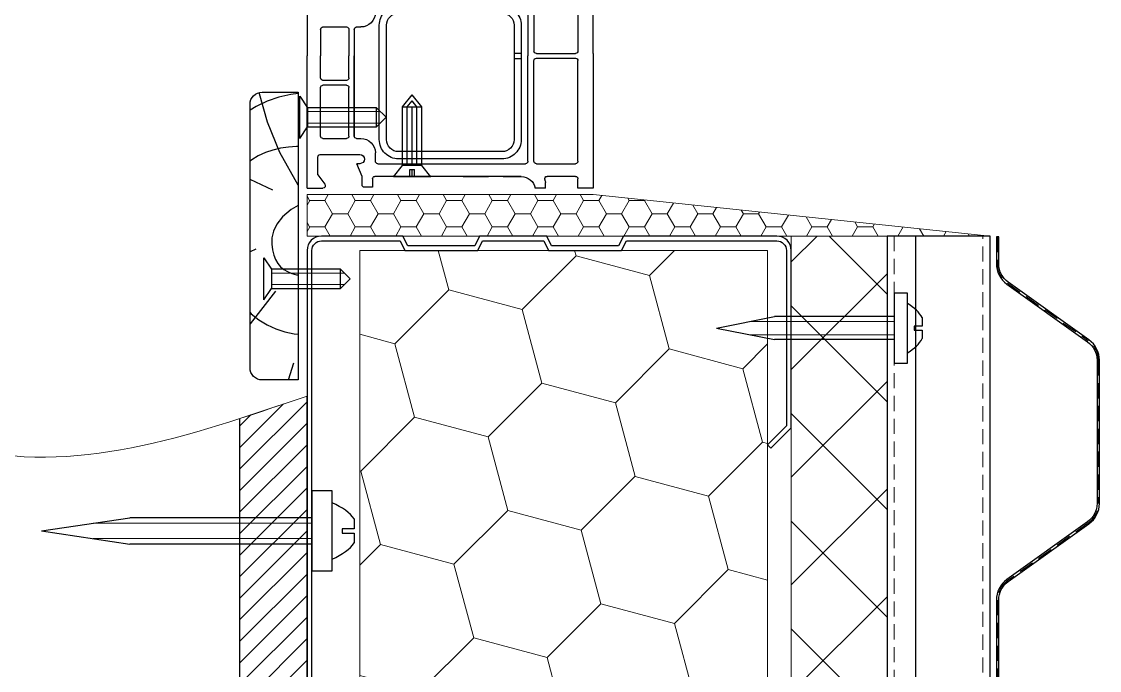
# Model space of a CAD drawing. Header units: millimetres. Extents: x 3616 to 17812, y 1698 to 9799.
# Drawn here: x 6547.3 to 6772.2, y 6717.8 to 6853.2 of the extents above; entities that cross this region are included whole.
import ezdxf

# ---------------------------------------------------------------- set-up
doc = ezdxf.new("R2010")
doc.units = ezdxf.units.MM
doc.linetypes.add('невидимая2', pattern=[4.7625, 3.175, -1.5875])
for name, color, linetype, lineweight in [('1', 250, 'Continuous', 30), ('2', 5, 'Continuous', 30), ('3', 4, 'Continuous', 15), ('30', 233, 'Continuous', 5), ('4', 233, 'Continuous', 30), ('6', 191, 'Continuous', 30), ('column', 250, 'Continuous', 30), ('d1', 4, 'Continuous', 5), ('foam', 3, 'Continuous', 5), ('hidden', 30, 'невидимая2', 5), ('Plofile 2', 250, 'Continuous', 30), ('Profile 4', 4, 'Continuous', 30)]:
    doc.layers.add(name, color=color, linetype=linetype, lineweight=lineweight)
doc.layers.add('B', color=82, linetype='Continuous')
doc.layers.add('d', color=254, linetype='Continuous')

# ---------------------------------------------------------------- blocks, each defined once
blk = doc.blocks.new('deco')
at = {"layer": '3'}
for p, q in [((-0.2925, 0), (-0.2925, 1.2011)), ((0.2925, 0), (0.2925, 1.2011))]:
    blk.add_line(p, q, dxfattribs=at)
at = {"layer": '4'}
for p, q in [((0, 1.4846), (-0.5, 1)), ((0, 1.4846), (0.5, 1)), ((-0.5, 0), (-0.5, 1)), ((0.5, 0), (0.5, 1)), ((0.5, 0), (-0.5, 0)), ((1.5188, 0), (-1.5187, 0)), ((-1.5187, 0), (-1.5187, -0.1113)), ((1.5188, -0.1113), (1.5188, 0)), ((-1.5187, -0.1113), (1.5188, -0.1113)), ((0.0844, -0.1662), (-0.0844, -0.1662)), ((-0.0844, -0.1662), (-0.0844, -0.2331)), ((0.0844, -0.2331), (0.0844, -0.1662)), ((-0.0844, -0.2331), (-0.4553, -0.2331)), ((0.4553, -0.2331), (0.0844, -0.2331))]:
    blk.add_line(p, q, dxfattribs=at)
for major_axis, start_param, end_param in [((-1.5187, 0), 0.791077, 1.266344), ((1.5187, 0), -1.266344, -0.791077)]:
    blk.add_ellipse((0, 0.245), major_axis=major_axis, ratio=0.329918, start_param=start_param, end_param=end_param, dxfattribs=at)
blk = doc.blocks.new('a4')
at = {"layer": '2'}
for p, q in [((-0.5, 1), (0, 1.126)), ((0, 1.126), (0.5, 1)), ((-0.5, 0.1), (-0.5, 1)), ((-0.5, 1), (0.5, 1)), ((0.5, 1), (0.5, 0.1)), ((-1.1, 0), (-0.5, 0.1)), ((-1.1, 0), (1.1, 0)), ((0.5, 0.1), (-0.5, 0.1)), ((1.1, 0), (0.5, 0.1))]:
    blk.add_line(p, q, dxfattribs=at)
at = {"layer": '3'}
for p, q in [((-0.3, 0.1), (-0.3, 1.05)), ((0.3, 0.1), (0.3, 1.05))]:
    blk.add_line(p, q, dxfattribs=at)
blk = doc.blocks.new('5a')
at = {"layer": 'B', "linetype": 'Continuous'}
blk.add_lwpolyline([(-7.5, -60), (0, -60), (0, 0), (-7.5, 0, 0.414214), (-10, -2.5), (-10, -57.5, 0.414214)], format="xyb", close=True, dxfattribs=at)
at = {"layer": 'B', "linetype": 'ByBlock'}
for points in [[(-2, 0), (-0.87, -3.57)], [(-10, -14.04), (-9.74, -13.77), (-8.18, -12.51), (-6.46, -11.46), (-4.63, -10.64), (-2.72, -10.03), (-0.77, -9.63), (0, -9.55)], [(-4.71, -18.54), (-10, -11.69)], [(0, -36.38), (-1.44, -35.51), (-3.23, -33.99), (-4.43, -32.49), (-5.14, -31.03), (-5.47, -29.63), (-5.49, -28.31), (-5.33, -27.11), (-5.05, -26.05), (-4.67, -25.11), (-4.2, -24.31), (-3.63, -23.62), (-2.96, -23.05), (-2.19, -22.58), (-1.32, -22.22), (-0.35, -21.95), (0, -21.89)], [(-8.81, -27.27), (-10, -26.73)], [(-5.26, -39.56), (-10, -41.82)], [(0.03, -40.64), (-3.76, -47.46), (-6.39, -53.79), (-8.07, -59.68), (-8.11, -59.92)], [(0, -48.67), (-0.34, -48.67), (-1.98, -48.56), (-3.63, -48.31), (-5.25, -47.92), (-6.81, -47.4), (-8.29, -46.73), (-9.66, -45.91), (-10, -45.64)], [(0, -59.73), (-1.51, -59.54), (-4.03, -58.96), (-6.44, -58.13), (-8.73, -57.05), (-10, -56.29)]]:
    blk.add_lwpolyline(points, dxfattribs=at)
blk = doc.blocks.new('6.3.2')
at = {"layer": 'd'}
for p, q in [((-59.66, -10), (-56.35, -10)), ((-59.66, -10), (-59.66, -37.58)), ((-59.66, -10), (-59.66, -37.58)), ((-57.42, -12.74), (-55.95, -10.8)), ((-57.42, -12.74), (-55.95, -10.8)), ((-48.2, -10.69), (-48.2, -12.45)), ((-46.01, -10.19), (-47.7, -10.19)), ((-46.01, -11.95), (-46.01, -10.19)), ((-9.92, -10), (-9.92, -11.16)), ((-3.16, -10), (-3.16, -11.95)), ((0, -38.09), (0, -10)), ((-57.42, -12.74), (-57.42, -16.5)), ((-48.2, -12.45), (-49.31, -15.1)), ((-14.98, -12.45), (-45.51, -12.45)), ((-43.56, -12.45), (-45.08, -12.45)), ((-33.86, -12.35), (-41.64, -12.35)), ((-41.64, -12.35), (-39.75, -14.72)), ((-41.64, -12.35), (-39.75, -14.72)), ((-38.24, -12.35), (-38.24, -13.92)), ((-38.24, -12.35), (-38.24, -13.92)), ((-37.75, -12.45), (-37.75, -13.92)), ((-37.75, -12.45), (-37.75, -13.92)), ((-37.26, -12.35), (-37.26, -13.92)), ((-37.26, -12.35), (-37.26, -13.92)), ((-33.86, -12.35), (-35.75, -14.72)), ((-27.11, -12.45), (-21.84, -12.45)), ((-22.34, -12.45), (-24.31, -12.45)), ((-18.75, -12.45), (-14.98, -12.45)), ((-14.98, -12.45), (-16.96, -12.45)), ((-3.66, -12.45), (-9.6, -12.45)), ((-49.31, -15.1), (-49.21, -14.86)), ((-48.65, -15.1), (-49.31, -15.1)), ((-45.42, -15.6), (-45.42, -17.36)), ((-45.42, -15.6), (-45.42, -17.36)), ((-44.92, -15.1), (-14.08, -15.1)), ((-39.75, -14.72), (-39.75, -26.95)), ((-39.75, -14.72), (-39.75, -26.95)), ((-35.75, -14.72), (-39.75, -14.72)), ((-38.75, -14.72), (-38.75, -26.95)), ((-38.75, -14.72), (-38.75, -26.95)), ((-38.24, -13.92), (-37.26, -13.92)), ((-38.24, -13.92), (-37.26, -13.92)), ((-37.75, -14.72), (-37.75, -26.95)), ((-37.75, -14.72), (-37.75, -26.95)), ((-36.75, -14.72), (-36.75, -26.95)), ((-36.75, -14.72), (-36.75, -26.95)), ((-35.75, -14.72), (-35.75, -26.95)), ((-35.75, -14.72), (-35.75, -26.95)), ((-13.58, -15.6), (-13.58, -37.58)), ((-12.33, -15.6), (-12.33, -36.59)), ((-11.83, -15.1), (-3.66, -15.1)), ((-3.16, -15.6), (-3.16, -36.59)), ((-56.92, -17), (-48.65, -17)), ((-56.84, -20.86), (-56.84, -30.98)), ((-56.34, -20.36), (-51.42, -20.36)), ((-50.92, -20.86), (-50.92, -30.98)), ((-49.82, -20.86), (-49.82, -37.58)), ((-49.32, -20.36), (-48.42, -20.36)), ((-39.75, -26.95), (-37.75, -29.45)), ((-39.75, -26.95), (-35.75, -26.95)), ((-39.75, -26.95), (-37.75, -29.45)), ((-39.75, -26.95), (-35.75, -26.95)), ((-38.75, -26.95), (-37.75, -28.2)), ((-36.75, -26.95), (-37.75, -28.2)), ((-35.75, -26.95), (-37.75, -29.45)), ((-35.75, -26.95), (-37.75, -29.45)), ((-56.84, -32.98), (-56.84, -37.58)), ((-50.92, -32.98), (-50.92, -37.58)), ((-59.66, -54), (-59.66, -37.58)), ((-56.84, -43.11), (-56.84, -37.58)), ((-50.92, -43.11), (-50.92, -37.58)), ((-49.82, -43.11), (-49.82, -37.58)), ((-14.99, -36.94), (-16.49, -36.94)), ((-14.99, -38.07), (-16.49, -38.07)), ((-13.58, -48.36), (-13.58, -37.58)), ((-11.83, -37.09), (-3.66, -37.09)), ((-11.83, -37.09), (-3.66, -37.09)), ((-11.83, -38.09), (-3.66, -38.09)), ((0, -38.09), (0, -74.33)), ((-12.33, -49.41), (-12.33, -38.59)), ((-3.16, -56.07), (-3.16, -38.59)), ((-56.34, -43.61), (-51.42, -43.61)), ((-49.32, -43.61), (-48.42, -43.61))]:
    blk.add_line(p, q, dxfattribs=at)
at = {"layer": 'd', "linetype": 'Continuous'}
for p, q in [((-9.92, -10), (-12.05, -10)), ((0, -10), (-3.16, -10)), ((-49.82, -43.11), (-49.82, -20.86)), ((-51.42, -31.48), (-56.34, -31.48)), ((-51.42, -32.48), (-56.34, -32.48))]:
    blk.add_line(p, q, dxfattribs=at)
at = {"layer": 'd'}
for points in [[(-39.75, -47.98), (-18.99, -47.98, 0.414214), (-14.99, -43.98), (-14.99, -20.11, 0.414214), (-18.99, -16.11), (-40.59, -16.11, 0.414214), (-44.59, -20.11), (-44.59, -43.98, 0.414214), (-40.59, -47.98), (-39.75, -47.98)], [(-39.75, -46.48), (-18.99, -46.48, 0.414214), (-16.49, -43.98), (-16.49, -20.11, 0.414214), (-18.99, -17.61), (-40.59, -17.61, 0.414214), (-43.09, -20.11), (-43.09, -43.98, 0.414214), (-40.59, -46.48), (-39.75, -46.48)]]:
    blk.add_lwpolyline(points, format="xyb", dxfattribs=at)
for centre, radius, start, end in [((-56.35, -10.5), 0.5, 322.7204, 90), ((-47.7, -10.69), 0.5, 90, 180), ((-15.08, -9.36), 3.09, 271.7784, 348.1092), ((-13.9, -10.53), 4.03, 341.6368, 351.0075), ((-45.51, -11.95), 0.5, 180, 270), ((-9.6, -11.95), 0.5, 161.6368, 270), ((-3.66, -11.95), 0.5, 270, 360), ((-48.65, -16.05), 0.95, 270, 90), ((-44.92, -15.6), 0.5, 90, 180), ((-44.92, -15.6), 0.5, 90, 180), ((-14.08, -15.6), 0.5, 0, 90), ((-11.83, -15.6), 0.5, 90, 180), ((-3.66, -15.6), 0.5, 0, 90), ((-56.92, -16.5), 0.5, 180, 270), ((-48.42, -17.36), 3, 270, 0), ((-48.42, -17.36), 3, 270, 0), ((-56.34, -20.86), 0.5, 90, 180), ((-51.42, -20.86), 0.5, 0, 90), ((-49.32, -20.86), 0.5, 90, 180), ((-11.83, -36.59), 0.5, 180, 270), ((-11.83, -38.59), 0.5, 90, 180), ((-3.66, -36.59), 0.5, 270, 0), ((-3.66, -38.59), 0.5, 0, 90), ((-56.34, -43.11), 0.5, 180, 270), ((-51.42, -43.11), 0.5, 270, 0), ((-49.32, -43.11), 0.5, 180, 270), ((-48.42, -46.61), 3, 0, 90)]:
    blk.add_arc(centre, radius, start, end, dxfattribs=at)
at = {"layer": 'd', "linetype": 'Continuous'}
for centre, start, end in [((-56.34, -30.98), 180, 270), ((-51.42, -30.98), 270, 0), ((-56.34, -32.98), 90, 180), ((-51.42, -32.98), 0, 90)]:
    blk.add_arc(centre, 0.5, start, end, dxfattribs=at)

msp = doc.modelspace()

# ---------------------------------------------------------------- hatches: boundary and pattern name
at = {"layer": '30'}
h = msp.add_hatch(dxfattribs=at)
h.set_pattern_fill('ANSI37', color=24, scale=5, style=0)
h.set_pattern_definition([(45, (-1098.327, 5754.46), (-11.22532, 11.22532), []), (135, (-1098.327, 5754.46), (-11.22532, -11.22532), [])])
h.paths.add_polyline_path([(6727.86, 6808.41), (6707.86, 6808.41), (6707.86, 5593.41), (6727.86, 5593.41)])
h = msp.add_hatch(dxfattribs=at)
h.set_pattern_fill('HONEY', color=256, scale=5, angle=45, style=0)
h.set_pattern_definition([(45, (5401.525, 6359.46), (7.11657, 26.55939), [15.875, -31.75]), (165, (5401.525, 6359.46), (-26.55939, -7.11656), [15.875, -31.75]), (105, (5401.525, 6359.46), (-19.44282, 19.44283), [-31.75, 15.875])])
h.paths.add_polyline_path([(6617.86, 6805.41), (6702.91, 6805.41), (6702.91, 6211.41), (6617.86, 6211.41)])
at = {"layer": 'd1'}
h = msp.add_hatch(dxfattribs=at)
h.set_pattern_fill('ANSI31', color=256, style=0)
h.set_pattern_definition([(45, (-1098.327, 5754.4595), (-2.245064, 2.245064), [])])
h.paths.add_polyline_path([(6592.86, 5430.64), (6606.86, 5430.64), (6606.86, 6775.05), (6592.86, 6770.35)])
at = {"layer": 'foam'}
h = msp.add_hatch(dxfattribs=at)
h.set_pattern_fill('HONEY', color=256, style=0)
h.set_pattern_definition([(0, (-1098.3272, 5754.4595), (4.7625, 2.74963), [3.175, -6.35]), (120, (-1098.3272, 5754.4595), (-4.7624994, 2.749631), [3.175, -6.35]), (60, (-1098.3272, 5754.4595), (6e-07, 5.499261), [-6.35, 3.175])])
h.paths.add_polyline_path([(6606.86, 6808.41), (6749.36, 6808.41), (6666.52, 6817.06), (6606.86, 6817.06)])

# ---------------------------------------------------------------- linework, layer by layer
at = {"layer": '1'}
msp.add_line((6733.76, 6808.41), (6733.76, 5593.41), dxfattribs=at)
msp.add_lwpolyline([(6727.86, 5593.41), (6749.36, 5593.41), (6749.36, 6808.41), (6727.86, 6808.41)], close=True, dxfattribs=at)
at = {"layer": '30', "color": 24}
msp.add_lwpolyline([(6727.86, 6808.41), (6707.86, 6808.41), (6707.86, 5593.41), (6727.86, 5593.41)], close=True, dxfattribs=at)
at = {"layer": '30'}
msp.add_lwpolyline([(6617.86, 6805.41), (6702.91, 6805.41), (6702.91, 6211.41), (6617.86, 6211.41)], close=True, dxfattribs=at)
at = {"layer": 'column'}
msp.add_line((6592.86, 5430.64), (6592.86, 6770.35), dxfattribs=at)
msp.add_lwpolyline([(6356.86, 6775.05), (6356.86, 5430.64), (6606.86, 5430.64), (6606.86, 6775.05)], dxfattribs=at)
at = {"layer": 'd1'}
msp.add_lwpolyline([(6592.86, 5430.64), (6606.86, 5430.64), (6606.86, 6775.05), (6592.86, 6770.35)], close=True, dxfattribs=at)
msp.add_spline([(6356.86, 6775.05), (6424.56, 6831.38), (6534.79, 6764.45), (6606.86, 6775.05)], degree=3, dxfattribs=at)
at = {"layer": 'foam'}
msp.add_lwpolyline([(6606.86, 6808.41), (6749.36, 6808.41), (6666.52, 6817.06), (6606.86, 6817.06)], close=True, dxfattribs=at)
at = {"layer": 'hidden'}
msp.add_lwpolyline([(6729.36, 5593.41), (6747.86, 5593.41), (6747.86, 6808.41), (6729.36, 6808.41)], close=True, dxfattribs=at)
msp.add_lwpolyline([(6750.91, 6808.25), (6750.91, 6802.65, 0.242213), (6753, 6798.58), (6769.81, 6786.57, -0.242213), (6771.91, 6782.5), (6771.91, 6752.65, -0.242213), (6769.81, 6748.58), (6753, 6736.57, 0.242213), (6750.91, 6732.5), (6750.91, 6702.65, 0.242213)], format="xyb", dxfattribs=at)
at = {"layer": 'Plofile 2'}
msp.add_lwpolyline([(6607.86, 6709.66), (6607.86, 6805.41, -0.414214), (6609.86, 6807.41), (6616.86, 6807.41), (6626.25, 6807.41), (6627.25, 6805.41), (6642.48, 6805.41), (6643.48, 6807.41), (6656.25, 6807.41), (6657.25, 6805.41), (6672.48, 6805.41), (6673.48, 6807.41), (6704.86, 6807.41, -0.414214), (6706.86, 6805.41), (6706.86, 6768.83), (6702.91, 6764.88), (6703.62, 6764.17), (6707.86, 6768.41), (6707.86, 6805.41, 0.414214), (6704.86, 6808.41), (6672.86, 6808.41), (6671.86, 6806.41), (6657.86, 6806.41), (6656.86, 6808.41), (6642.86, 6808.41), (6641.86, 6806.41), (6627.86, 6806.41), (6626.86, 6808.41), (6616.86, 6808.41), (6609.86, 6808.41, 0.414214), (6606.86, 6805.41), (6606.86, 6709.66, 0.198912)], format="xyb", dxfattribs=at)
at = {"layer": 'Profile 4'}
msp.add_lwpolyline([(6751.16, 6702.65), (6751.16, 6732.5, -0.242213), (6753.15, 6736.37), (6769.96, 6748.38, 0.242213), (6772.16, 6752.65), (6772.16, 6782.5, 0.242213), (6769.96, 6786.77), (6753.15, 6798.78, -0.242213), (6751.16, 6802.65), (6751.16, 6808.25), (6750.66, 6808.25), (6750.66, 6802.65, 0.242213), (6752.86, 6798.38), (6769.67, 6786.37, -0.242213), (6771.66, 6782.5), (6771.66, 6752.65, -0.242213), (6769.67, 6748.78), (6752.86, 6736.77, 0.242213), (6750.66, 6732.5), (6750.66, 6702.65, 0.242213)], format="xyb", dxfattribs=at)

# ---------------------------------------------------------------- block references
at = {"layer": '1', "rotation": 90}
for p, xscale, yscale, zscale in [((6729.36, 6789.21), 4.800000000000182, 25, 4.800000000000182), ((6607.86, 6746.91), 5.5, 38, 5.5)]:
    msp.add_blockref('deco', p, dxfattribs=dict(at, xscale=xscale, yscale=yscale, zscale=zscale))
at = {"layer": '6', "xscale": -4, "yscale": 16, "zscale": 4, "rotation": 270}
for p in [(6605.36, 6833.18), (6597.82, 6799.49)]:
    msp.add_blockref('a4', p, dxfattribs=at)
at = {"layer": 'd', "linetype": 'Continuous', "xscale": -1, "rotation": 180}
for name, p in [('6.3.2', (6666.52, 6808.41)), ('5a', (6604.97, 6778.41))]:
    msp.add_blockref(name, p, dxfattribs=at)

doc.saveas('drawing.dxf')
